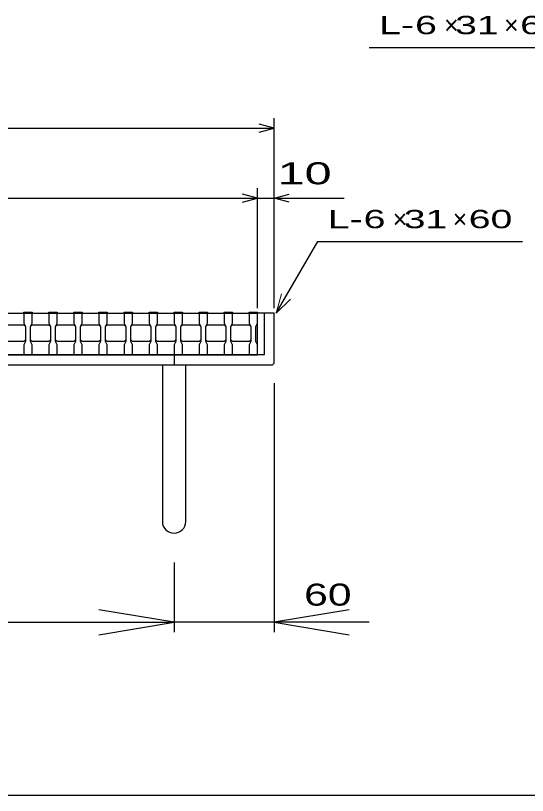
# Model space of a CAD drawing. Units: millimetres, scale not verified. Extents: x -1092 to 1039, y -770 to 632.
# Drawn here: x -468 to -161.1, y -687.9 to -219.8 of the extents above; entities that cross this region are included whole.
import ezdxf
from ezdxf.enums import TextEntityAlignment as Align

# ---------------------------------------------------------------- set-up
doc = ezdxf.new("R2010")
doc.units = ezdxf.units.MM
doc.header["$LTSCALE"] = 6
for name, color, linetype, lineweight in [('0_2', 150, 'Continuous', 25), ('16', 3, 'Continuous', 25), ('19', 6, 'Continuous', 25), ('22', 4, 'Continuous', 25)]:
    doc.layers.add(name, color=color, linetype=linetype, lineweight=lineweight)
doc.styles.add('ベクトル', font='')
doc.styles.get('ベクトル').set_extended_font_data('ベクトル')

# ---------------------------------------------------------------- blocks, each defined once
blk = doc.blocks.new('open_arrow')
at = {"color": 0, "linetype": 'Continuous', "lineweight": -2}
blk.add_lwpolyline([(7.5, 1.25), (0, 0), (7.5, -1.25)], dxfattribs=at)

msp = doc.modelspace()

# ---------------------------------------------------------------- linework, layer by layer
at = {"layer": '0_2'}
msp.add_line((1038.6, -687.9), (-1037.4, -687.9), dxfattribs=at)
at = {"layer": '16'}
for p, q in [((-463, -398.5), (-463, -397.8)), ((-463, -397.8), (-458, -397.8)), ((-458, -397.8), (-458, -398.5)), ((-448, -398.5), (-448, -397.8)), ((-448, -397.8), (-443, -397.8)), ((-443, -397.8), (-443, -398.5)), ((-433, -398.5), (-433, -397.8)), ((-433, -397.8), (-428, -397.8)), ((-428, -397.8), (-428, -398.5)), ((-418, -398.5), (-418, -397.8)), ((-418, -397.8), (-413, -397.8)), ((-413, -397.8), (-413, -398.5)), ((-403, -398.5), (-403, -397.8)), ((-403, -397.8), (-398, -397.8)), ((-398, -397.8), (-398, -398.5)), ((-388, -398.5), (-388, -397.8)), ((-388, -397.8), (-383, -397.8)), ((-383, -397.8), (-383, -398.5)), ((-373, -398.5), (-373, -397.8)), ((-373, -397.8), (-368, -397.8)), ((-368, -397.8), (-368, -398.5)), ((-358, -398.5), (-358, -397.8)), ((-358, -397.8), (-353, -397.8)), ((-353, -397.8), (-353, -398.5)), ((-343, -398.5), (-343, -397.8)), ((-343, -397.8), (-338, -397.8)), ((-338, -397.8), (-338, -398.5)), ((-328, -398.5), (-328, -397.8)), ((-328, -397.8), (-323, -397.8)), ((-323, -397.8), (-323, -398.5)), ((-778, -398.5), (-323, -398.5)), ((-463, -398.5), (-463, -404.5)), ((-458, -398.5), (-463, -398.5)), ((-458, -404.5), (-458, -398.5)), ((-448, -398.5), (-448, -404.5)), ((-443, -398.5), (-448, -398.5)), ((-443, -404.5), (-443, -398.5)), ((-433, -398.5), (-433, -404.5)), ((-428, -398.5), (-433, -398.5)), ((-428, -404.5), (-428, -398.5)), ((-418, -398.5), (-418, -404.5)), ((-413, -398.5), (-418, -398.5)), ((-413, -404.5), (-413, -398.5)), ((-403, -398.5), (-403, -404.5)), ((-398, -398.5), (-403, -398.5)), ((-398, -404.5), (-398, -398.5)), ((-388, -398.5), (-388, -404.5)), ((-383, -398.5), (-388, -398.5)), ((-383, -404.5), (-383, -398.5)), ((-373, -398.5), (-373, -404.5)), ((-368, -398.5), (-373, -398.5)), ((-368, -404.5), (-368, -398.5)), ((-358, -398.5), (-358, -404.5)), ((-353, -398.5), (-358, -398.5)), ((-353, -404.5), (-353, -398.5)), ((-343, -398.5), (-343, -404.5)), ((-338, -398.5), (-343, -398.5)), ((-338, -404.5), (-338, -398.5)), ((-328, -398.5), (-328, -404.5)), ((-323, -398.5), (-328, -398.5)), ((-323, -404.5), (-323, -398.5)), ((-323, -423.5), (-323, -398.5)), ((-473, -405.5), (-463, -405.5)), ((-463, -404.5), (-462, -406.5)), ((-463, -405.5), (-462, -406.5)), ((-462, -406.5), (-462, -415.5)), ((-459, -406.5), (-458, -404.5)), ((-459, -406.5), (-458, -405.5)), ((-459, -415.5), (-459, -406.5)), ((-458, -405.5), (-448, -405.5)), ((-448, -404.5), (-447, -406.5)), ((-448, -405.5), (-447, -406.5)), ((-447, -406.5), (-447, -415.5)), ((-444, -406.5), (-443, -404.5)), ((-444, -406.5), (-443, -405.5)), ((-444, -415.5), (-444, -406.5)), ((-443, -405.5), (-433, -405.5)), ((-433, -404.5), (-432, -406.5)), ((-433, -405.5), (-432, -406.5)), ((-432, -406.5), (-432, -415.5)), ((-429, -406.5), (-428, -404.5)), ((-429, -406.5), (-428, -405.5)), ((-429, -415.5), (-429, -406.5)), ((-428, -405.5), (-418, -405.5)), ((-418, -404.5), (-417, -406.5)), ((-418, -405.5), (-417, -406.5)), ((-417, -406.5), (-417, -415.5)), ((-414, -406.5), (-413, -404.5)), ((-414, -406.5), (-413, -405.5)), ((-414, -415.5), (-414, -406.5)), ((-413, -405.5), (-403, -405.5)), ((-403, -404.5), (-402, -406.5)), ((-403, -405.5), (-402, -406.5)), ((-402, -406.5), (-402, -415.5)), ((-399, -406.5), (-398, -404.5)), ((-399, -406.5), (-398, -405.5)), ((-399, -415.5), (-399, -406.5)), ((-398, -405.5), (-388, -405.5)), ((-388, -404.5), (-387, -406.5)), ((-388, -405.5), (-387, -406.5)), ((-387, -406.5), (-387, -415.5)), ((-384, -406.5), (-383, -404.5)), ((-384, -406.5), (-383, -405.5)), ((-384, -415.5), (-384, -406.5)), ((-383, -405.5), (-373, -405.5)), ((-373, -404.5), (-372, -406.5)), ((-373, -405.5), (-372, -406.5)), ((-372, -406.5), (-372, -415.5)), ((-369, -406.5), (-368, -404.5)), ((-369, -406.5), (-368, -405.5)), ((-369, -415.5), (-369, -406.5)), ((-368, -405.5), (-358, -405.5)), ((-358, -404.5), (-357, -406.5)), ((-358, -405.5), (-357, -406.5)), ((-357, -406.5), (-357, -415.5)), ((-354, -406.5), (-353, -404.5)), ((-354, -406.5), (-353, -405.5)), ((-354, -415.5), (-354, -406.5)), ((-353, -405.5), (-343, -405.5)), ((-343, -404.5), (-342, -406.5)), ((-343, -405.5), (-342, -406.5)), ((-342, -406.5), (-342, -415.5)), ((-339, -406.5), (-338, -404.5)), ((-339, -406.5), (-338, -405.5)), ((-339, -415.5), (-339, -406.5)), ((-338, -405.5), (-328, -405.5)), ((-328, -404.5), (-327, -406.5)), ((-328, -405.5), (-327, -406.5)), ((-327, -406.5), (-327, -415.5)), ((-324, -406.5), (-323, -404.5)), ((-324, -415.5), (-324, -406.5)), ((-463, -415.5), (-473, -415.5)), ((-462, -414.5), (-463, -415.5)), ((-462, -415.5), (-463, -417.5)), ((-458, -415.5), (-459, -414.5)), ((-458, -417.5), (-459, -415.5)), ((-448, -415.5), (-458, -415.5)), ((-447, -414.5), (-448, -415.5)), ((-447, -415.5), (-448, -417.5)), ((-443, -415.5), (-444, -414.5)), ((-443, -417.5), (-444, -415.5)), ((-433, -415.5), (-443, -415.5)), ((-432, -414.5), (-433, -415.5)), ((-432, -415.5), (-433, -417.5)), ((-428, -415.5), (-429, -414.5)), ((-428, -417.5), (-429, -415.5)), ((-418, -415.5), (-428, -415.5)), ((-417, -414.5), (-418, -415.5)), ((-417, -415.5), (-418, -417.5)), ((-413, -415.5), (-414, -414.5)), ((-413, -417.5), (-414, -415.5)), ((-403, -415.5), (-413, -415.5)), ((-402, -414.5), (-403, -415.5)), ((-402, -415.5), (-403, -417.5)), ((-398, -415.5), (-399, -414.5)), ((-398, -417.5), (-399, -415.5)), ((-388, -415.5), (-398, -415.5)), ((-387, -414.5), (-388, -415.5)), ((-387, -415.5), (-388, -417.5)), ((-383, -415.5), (-384, -414.5)), ((-383, -417.5), (-384, -415.5)), ((-373, -415.5), (-383, -415.5)), ((-372, -414.5), (-373, -415.5)), ((-372, -415.5), (-373, -417.5)), ((-368, -415.5), (-369, -414.5)), ((-368, -417.5), (-369, -415.5)), ((-358, -415.5), (-368, -415.5)), ((-357, -414.5), (-358, -415.5)), ((-357, -415.5), (-358, -417.5)), ((-353, -415.5), (-354, -414.5)), ((-353, -417.5), (-354, -415.5)), ((-343, -415.5), (-353, -415.5)), ((-342, -414.5), (-343, -415.5)), ((-342, -415.5), (-343, -417.5)), ((-338, -415.5), (-339, -414.5)), ((-338, -417.5), (-339, -415.5)), ((-328, -415.5), (-338, -415.5)), ((-327, -414.5), (-328, -415.5)), ((-327, -415.5), (-328, -417.5)), ((-323, -417.5), (-324, -415.5)), ((-463, -417.5), (-463, -423.5)), ((-458, -423.5), (-458, -417.5)), ((-448, -417.5), (-448, -423.5)), ((-443, -423.5), (-443, -417.5)), ((-433, -417.5), (-433, -423.5)), ((-428, -423.5), (-428, -417.5)), ((-418, -417.5), (-418, -423.5)), ((-413, -423.5), (-413, -417.5)), ((-403, -417.5), (-403, -423.5)), ((-398, -423.5), (-398, -417.5)), ((-388, -417.5), (-388, -423.5)), ((-383, -423.5), (-383, -417.5)), ((-373, -417.5), (-373, -423.5)), ((-368, -423.5), (-368, -417.5)), ((-358, -417.5), (-358, -423.5)), ((-353, -423.5), (-353, -417.5)), ((-343, -417.5), (-343, -423.5)), ((-338, -423.5), (-338, -417.5)), ((-328, -417.5), (-328, -423.5)), ((-323, -423.5), (-323, -417.5)), ((-778, -423.5), (-323, -423.5)), ((-463, -423.5), (-458, -423.5)), ((-448, -423.5), (-443, -423.5)), ((-433, -423.5), (-428, -423.5)), ((-418, -423.5), (-413, -423.5)), ((-403, -423.5), (-398, -423.5)), ((-388, -423.5), (-383, -423.5)), ((-373, -423.5), (-368, -423.5)), ((-358, -423.5), (-353, -423.5)), ((-343, -423.5), (-338, -423.5)), ((-328, -423.5), (-323, -423.5))]:
    msp.add_line(p, q, dxfattribs=at)
at = {"layer": '19'}
for p, q in [((-313, -398.5), (-323, -398.5)), ((-319, -398.5), (-319, -423.5)), ((-313, -428.5), (-313, -398.5)), ((-319, -423.5), (-782, -423.5)), ((-373, -423.5), (-373, -429.5)), ((-787, -429.5), (-314, -429.5)), ((-380, -429.5), (-380, -523.5)), ((-366, -523.5), (-366, -429.5)), ((-314, -429.5), (-313, -428.5))]:
    msp.add_line(p, q, dxfattribs=at)
msp.add_arc((-373, -523.5), 7, 180, 0, dxfattribs=at)
at = {"layer": '22'}
for p, q in [((-256, -239), (-136, -239)), ((-313, -287.5), (-322, -285.1)), ((-313, -395.5), (-313, -281.5)), ((-788, -287.5), (-313, -287.5)), ((-322, -289.9), (-313, -287.5)), ((-323, -329.5), (-332, -327.1)), ((-323, -395.5), (-323, -323.5)), ((-313, -395.5), (-313, -323.5)), ((-313, -329.5), (-304, -327.1)), ((-778, -329.5), (-323, -329.5)), ((-332, -331.9), (-323, -329.5)), ((-323, -329.5), (-313, -329.5)), ((-304, -331.9), (-313, -329.5)), ((-313, -329.5), (-271, -329.5)), ((-311.67, -398.49), (-286.83, -355.45)), ((-286.83, -355.45), (-163.94, -355.45)), ((-313, -440.5), (-313, -589.95)), ((-373, -548.07), (-373, -589.95)), ((-373, -548.07), (-373, -589.95)), ((-728, -583.95), (-373, -583.95)), ((-255.99, -583.95), (-373, -583.95))]:
    msp.add_line(p, q, dxfattribs=at)
at = {"layer": '22', "lineweight": 13}
for p, q in [((-308.57, -386.89), (-311.67, -398.49)), ((-311.67, -398.49), (-303.19, -390))]:
    msp.add_line(p, q, dxfattribs=at)

# ---------------------------------------------------------------- block references
at = {"layer": '22', "xscale": 6, "yscale": 6, "rotation": 180}
msp.add_blockref('open_arrow', (-373, -583.95), dxfattribs=at)
at = {"layer": '22', "xscale": 6, "yscale": 6}
msp.add_blockref('open_arrow', (-313, -583.95), dxfattribs=at)

# ---------------------------------------------------------------- texts
at = {"layer": '22', "color": 2, "style": 'ベクトル'}
for s, height, width, p in [(' 6 ', 11, 1.6, (-235, -225.5)), (' 31 ', 11, 1.6, (-211, -225.5)), (' 60 ', 11, 1.6, (-172, -225.5)), ('L-', 11, 1.6, (-250, -225.5)), (' 10 ', 13.2, 1.65, (-319, -314.5)), ('L-', 11, 1.6, (-280.83, -341.95)), (' 6 ', 11, 1.6, (-265.83, -341.95)), (' 31 ', 11, 1.6, (-241.83, -341.95)), (' 60', 11, 1.6, (-202.83, -341.95))]:
    msp.add_text(s, height=height, dxfattribs=dict(at, width=width)).set_placement(p, align=Align.MIDDLE_LEFT)
for p in [(-211, -225.5), (-175, -225.5), (-241.83, -341.95), (-205.83, -341.95)]:
    msp.add_text('×', height=11, dxfattribs=at).set_placement(p, align=Align.MIDDLE_LEFT)
at = {"layer": '22', "style": 'ベクトル', "width": 1.45}
msp.add_text('60', height=13.2, dxfattribs=at).set_placement((-295, -577.95), align=Align.BOTTOM_LEFT)

doc.saveas('drawing.dxf')
